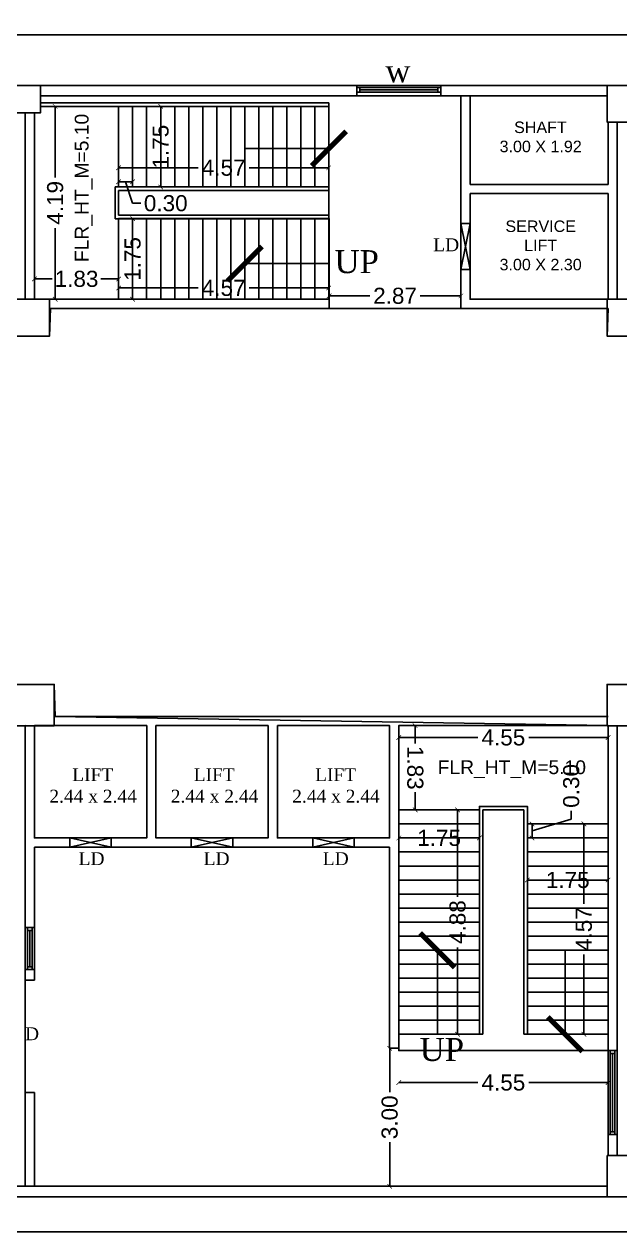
# Model space of a CAD drawing. Header units: metres. Extents: x 3229 to 14086, y -2906 to 1156.
# Drawn here: x 13756.66 to 13769.62, y -2750.87 to -2724.61 of the extents above; entities that cross this region are included whole.
import ezdxf

# ---------------------------------------------------------------- set-up
doc = ezdxf.new("R2010")
doc.units = ezdxf.units.M
doc.header["$MEASUREMENT"] = 0
for name, color, linetype in [('BLK_1_FLR_0_BLT_UP_AREA', 18, 'Continuous'), ('BLK_1_FLR_0_CARPET_AREA', 18, 'Continuous'), ('BLK_1_FLR_0_EXIT_WIDTH_STAIR', 1, 'Continuous'), ('BLK_1_FLR_0_FIRESTAIR_1', 1, 'Continuous'), ('BLK_1_FLR_0_FIRESTAIR_1_FLIGHT_1', 7, 'Continuous'), ('BLK_1_FLR_0_FIRESTAIR_1_LANDING_1', 7, 'Continuous'), ('BLK_1_FLR_0_LIFT_4', 30, 'Continuous'), ('BLK_1_FLR_0_LIFT_5', 30, 'Continuous'), ('BLK_1_FLR_0_LIFT_6', 30, 'Continuous'), ('BLK_1_FLR_0_LIFT_8', 30, 'Continuous'), ('BLK_1_FLR_0_STAIR_3', 1, 'Continuous'), ('BLK_1_FLR_0_STAIR_3_FLIGHT_1', 7, 'Continuous'), ('BLK_1_FLR_0_STAIR_3_LANDING_1', 7, 'Continuous')]:
    doc.layers.add(name, color=color, linetype=linetype)
doc.styles.add('arial', font='arial.ttf', dxfattribs={"height": 0.35})
doc.styles.get("Standard").update_dxf_attribs({"font": 'arial.ttf'})
doc.styles.add('TIMES NEW ROMAN', font='times.ttf')
doc.dimstyles.get("Standard").update_dxf_attribs({"dimtxt": 0.3, "dimasz": 0.2, "dimexe": 0.1, "dimexo": 0.3, "dimgap": 0.09, "dimtad": 1, "dimzin": 0, "dimdsep": 46, "dimtxsty": 'Standard', "dimblk": 'ARCHTICK', "dimcen": 0.09, "dimdle": 0.1, "dimadec": 0, "dimazin": 0, "dimtfac": 1, "dimtofl": 0, "dimtmove": 2, "dimatfit": 0, "dimldrblk": 'ARCHTICK', "dimfxl": 0, "dimtolj": 1, "dimtzin": 0, "dimarcsym": 0})
doc.dimstyles.new('Standard3', dxfattribs={"dimtxt": 0.35, "dimasz": 0.1, "dimexe": 0.18, "dimexo": 0.0625, "dimgap": 0.09, "dimtad": 0, "dimzin": 0, "dimdsep": 46, "dimtxsty": 'arial', "dimblk": 'ARCHTICK', "dimcen": 0.09, "dimse1": 1, "dimse2": 1, "dimadec": 0, "dimazin": 0, "dimtfac": 1, "dimtofl": 0, "dimtmove": 1, "dimatfit": 3, "dimfxl": 0, "dimtolj": 1, "dimtzin": 0, "dimarcsym": 0})

# ---------------------------------------------------------------- blocks, each defined once
blk = doc.blocks.new('_ArchTick')
at = {"color": 0, "linetype": 'ByBlock', "const_width": 0.15}
blk.add_lwpolyline([(-0.5, -0.5), (0.5, 0.5)], dxfattribs=at)
blk = doc.blocks.new('*D8')
at = {"color": 0, "lineweight": -2}
for p, q in [((13640.41147189782, -2724.838008083105), (13721.34187270504, -2724.838008083105)), ((13803.87208933764, -2724.838008083105), (13722.94168853042, -2724.838008083105))]:
    blk.add_line(p, q, dxfattribs=at)
at = {"layer": 'DefPoints', "color": 0}
for p in [(13803.87208933764, -2724.838008083105), (13640.41147189782, -2725.939227277347), (13803.87208933764, -2725.939227277347)]:
    blk.add_point(p, dxfattribs=at)
at = {"color": 0, "lineweight": -2, "xscale": 0.4, "yscale": 0.4, "zscale": 0.4, "rotation": 180}
blk.add_blockref('_ArchTick', (13640.41147189782, -2724.838008083105), dxfattribs=at)
at = {"color": 0, "lineweight": -2, "xscale": 0.4, "yscale": 0.4, "zscale": 0.4}
blk.add_blockref('_ArchTick', (13803.87208933764, -2724.838008083105), dxfattribs=at)
at = {"color": 0, "insert": (13722.14178061773, -2724.838008083105), "char_height": 0.35, "attachment_point": 5, "style": 'arial'}
blk.add_mtext('\\A1;163.46', dxfattribs=at)
blk = doc.blocks.new('*D21')
at = {"color": 0, "lineweight": -2}
for p, q in [((13768.56113181075, -2741.893979026814), (13768.56113181075, -2741.713979026815)), ((13767.70967205631, -2742.149416953144), (13768.56113181075, -2741.893979026814)), ((13767.70967205631, -2741.996980204416), (13767.70967205631, -2742.301853701873))]:
    blk.add_line(p, q, dxfattribs=at)
at = {"layer": 'DefPoints', "color": 0}
for p in [(13767.60820670808, -2741.996980204416), (13767.60820670808, -2742.301853701873), (13767.70967205631, -2742.301853701873)]:
    blk.add_point(p, dxfattribs=at)
at = {"color": 0, "lineweight": -2, "xscale": 0.1, "yscale": 0.1, "zscale": 0.1}
for p, rotation in [((13767.70967205631, -2741.996980204416), 90), ((13767.70967205631, -2742.301853701873), 270)]:
    blk.add_blockref('_ArchTick', p, dxfattribs=dict(at, rotation=rotation))
at = {"color": 0, "insert": (13768.56113181074, -2741.170005629819), "char_height": 0.35, "attachment_point": 5, "rotation": 90, "style": 'arial'}
blk.add_mtext('\\A1;0.30', dxfattribs=at)
blk = doc.blocks.new('*D22')
at = {"color": 0, "lineweight": -2}
for p, q in [((13758.71843285979, -2728.036052398675), (13759.02330627786, -2728.036071079828)), ((13758.87086956883, -2728.036061739251), (13759.01904580285, -2728.503159183123)), ((13759.01904580285, -2728.503159183123), (13759.19904580251, -2728.503170212645))]:
    blk.add_line(p, q, dxfattribs=at)
at = {"layer": 'DefPoints', "color": 0}
for p in [(13759.02330627786, -2728.036071079828), (13758.71838376367, -2728.837293176113), (13759.02325718174, -2728.837311857267)]:
    blk.add_point(p, dxfattribs=at)
at = {"color": 0, "lineweight": -2, "xscale": 0.1, "yscale": 0.1, "zscale": 0.1}
for p, rotation in [((13758.71843285979, -2728.036052398675), 179.996489194572), ((13759.02330627786, -2728.036071079828), 359.9964891945721)]:
    blk.add_blockref('_ArchTick', p, dxfattribs=dict(at, rotation=rotation))
at = {"color": 0, "insert": (13759.74301919849, -2728.503203544676), "char_height": 0.35, "attachment_point": 5, "rotation": 359.996489194572, "style": 'arial'}
blk.add_mtext('\\A1;0.30', dxfattribs=at)
blk = doc.blocks.new('*D87')
at = {"layer": 'BLK_1_FLR_0_STAIR_3_FLIGHT_1', "color": 0, "lineweight": -2}
for p, q in [((13764.81223337733, -2742.301853701873), (13765.15898441709, -2742.301853701873)), ((13766.56455537499, -2742.301853701873), (13766.21780433523, -2742.301853701873))]:
    blk.add_line(p, q, dxfattribs=at)
at = {"layer": 'DefPoints', "color": 0}
for p in [(13764.81223337733, -2742.301853701873), (13764.81223337733, -2742.301853701873), (13766.56455537499, -2742.301853701873)]:
    blk.add_point(p, dxfattribs=at)
at = {"layer": 'BLK_1_FLR_0_STAIR_3_FLIGHT_1', "color": 0, "lineweight": -2, "xscale": 0.1, "yscale": 0.1, "zscale": 0.1, "rotation": 180}
blk.add_blockref('_ArchTick', (13764.81223337733, -2742.301853701873), dxfattribs=at)
at = {"layer": 'BLK_1_FLR_0_STAIR_3_FLIGHT_1', "color": 0, "lineweight": -2, "xscale": 0.1, "yscale": 0.1, "zscale": 0.1}
blk.add_blockref('_ArchTick', (13766.56455537499, -2742.301853701873), dxfattribs=at)
at = {"layer": 'BLK_1_FLR_0_STAIR_3_FLIGHT_1', "color": 0, "insert": (13765.68839437616, -2742.301853701873), "char_height": 0.35, "attachment_point": 5, "style": 'arial'}
blk.add_mtext('\\A1;1.75', dxfattribs=at)
blk = doc.blocks.new('*D88')
at = {"layer": 'BLK_1_FLR_0_STAIR_3_FLIGHT_1', "color": 0, "lineweight": -2}
for p, q in [((13767.60820670807, -2743.21647419448), (13767.95565791614, -2743.216474194433)), ((13769.36192904235, -2743.216474194247), (13769.01447783428, -2743.216474194293))]:
    blk.add_line(p, q, dxfattribs=at)
at = {"layer": 'DefPoints', "color": 0}
for p in [(13767.60820670807, -2743.21647419448), (13767.60820670807, -2743.21647419448), (13769.36192904235, -2743.216474194247)]:
    blk.add_point(p, dxfattribs=at)
at = {"layer": 'BLK_1_FLR_0_STAIR_3_FLIGHT_1', "color": 0, "lineweight": -2, "xscale": 0.1, "yscale": 0.1, "zscale": 0.1}
for p, rotation in [((13767.60820670807, -2743.21647419448), 180.0000000076066), ((13769.36192904235, -2743.216474194247), 7.606795200000002e-09)]:
    blk.add_blockref('_ArchTick', p, dxfattribs=dict(at, rotation=rotation))
at = {"layer": 'BLK_1_FLR_0_STAIR_3_FLIGHT_1', "color": 0, "insert": (13768.48506787521, -2743.216474194364), "char_height": 0.35, "attachment_point": 5, "rotation": 7.6067653050733e-09, "style": 'arial'}
blk.add_mtext('\\A1;1.75', dxfattribs=at)
blk = doc.blocks.new('*D89')
at = {"layer": 'BLK_1_FLR_0_STAIR_3_FLIGHT_1', "color": 0, "lineweight": -2}
for p, q in [((13768.83608336285, -2741.996980204414), (13768.83608336285, -2743.731918202063)), ((13768.83608336285, -2746.570082666287), (13768.83608336285, -2744.835144668638))]:
    blk.add_line(p, q, dxfattribs=at)
at = {"layer": 'DefPoints', "color": 0}
for p in [(13769.36192904235, -2741.996980204414), (13768.83608336285, -2746.570082666287), (13769.36192904235, -2746.570082666287)]:
    blk.add_point(p, dxfattribs=at)
at = {"layer": 'BLK_1_FLR_0_STAIR_3_FLIGHT_1', "color": 0, "lineweight": -2, "xscale": 0.1, "yscale": 0.1, "zscale": 0.1}
for p, rotation in [((13768.83608336285, -2741.996980204414), 90), ((13768.83608336285, -2746.570082666287), 270)]:
    blk.add_blockref('_ArchTick', p, dxfattribs=dict(at, rotation=rotation))
at = {"layer": 'BLK_1_FLR_0_STAIR_3_FLIGHT_1', "color": 0, "insert": (13768.83608336285, -2744.283531435348), "char_height": 0.35, "attachment_point": 5, "rotation": 90, "style": 'arial'}
blk.add_mtext('\\A1;4.57', dxfattribs=at)
blk = doc.blocks.new('*D90')
at = {"layer": 'BLK_1_FLR_0_STAIR_3_FLIGHT_1', "color": 0, "lineweight": -2}
for p, q in [((13766.09027514896, -2741.692106706957), (13766.09027514896, -2743.579123336008)), ((13766.09027514896, -2746.570082666287), (13766.09027514896, -2744.683066037235))]:
    blk.add_line(p, q, dxfattribs=at)
at = {"layer": 'DefPoints', "color": 0}
for p in [(13766.56455537499, -2741.692106706957), (13766.09027514896, -2746.570082666287), (13766.56455537499, -2746.570082666287)]:
    blk.add_point(p, dxfattribs=at)
at = {"layer": 'BLK_1_FLR_0_STAIR_3_FLIGHT_1', "color": 0, "lineweight": -2, "xscale": 0.1, "yscale": 0.1, "zscale": 0.1}
for p, rotation in [((13766.09027514896, -2741.692106706957), 90), ((13766.09027514896, -2746.570082666287), 270)]:
    blk.add_blockref('_ArchTick', p, dxfattribs=dict(at, rotation=rotation))
at = {"layer": 'BLK_1_FLR_0_STAIR_3_FLIGHT_1', "color": 0, "insert": (13766.09027514896, -2744.131094686619), "char_height": 0.35, "attachment_point": 5, "rotation": 90, "style": 'arial'}
blk.add_mtext('\\A1;4.88', dxfattribs=at)
blk = doc.blocks.new('*D91')
at = {"layer": 'BLK_1_FLR_0_FIRESTAIR_1_FLIGHT_1', "color": 0, "lineweight": -2}
for p, q in [((13759.02325718857, -2728.837200121656), (13759.02323591606, -2729.184364068693)), ((13759.02314976424, -2730.590347931887), (13759.02317103675, -2730.24318398485))]:
    blk.add_line(p, q, dxfattribs=at)
at = {"layer": 'DefPoints', "color": 0}
for p in [(13759.02325718858, -2728.837200121656), (13759.02314976425, -2730.590347931887), (13759.02314976424, -2730.590347931887)]:
    blk.add_point(p, dxfattribs=at)
at = {"layer": 'BLK_1_FLR_0_FIRESTAIR_1_FLIGHT_1', "color": 0, "lineweight": -2, "xscale": 0.1, "yscale": 0.1, "zscale": 0.1}
for p, rotation in [((13759.02325718857, -2728.837200121656), 89.99648919452545), ((13759.02314976424, -2730.590347931887), 269.9964891945255)]:
    blk.add_blockref('_ArchTick', p, dxfattribs=dict(at, rotation=rotation))
at = {"layer": 'BLK_1_FLR_0_FIRESTAIR_1_FLIGHT_1', "color": 0, "insert": (13759.02320347641, -2729.713774026769), "char_height": 0.35, "attachment_point": 5, "rotation": 89.99648919452545, "style": 'arial'}
blk.add_mtext('\\A1;1.75', dxfattribs=at)
blk = doc.blocks.new('*D92')
at = {"layer": 'BLK_1_FLR_0_FIRESTAIR_1_FLIGHT_1', "color": 0, "lineweight": -2}
for p, q in [((13759.63300464311, -2726.39567392895), (13759.63300464311, -2726.742774960661)), ((13759.63300464311, -2728.148695910517), (13759.63300464311, -2727.801594878807))]:
    blk.add_line(p, q, dxfattribs=at)
at = {"layer": 'DefPoints', "color": 0}
for p in [(13759.63300464311, -2726.39567392895), (13759.63300413274, -2728.148695910517), (13759.63300464311, -2728.148695910517)]:
    blk.add_point(p, dxfattribs=at)
at = {"layer": 'BLK_1_FLR_0_FIRESTAIR_1_FLIGHT_1', "color": 0, "lineweight": -2, "xscale": 0.1, "yscale": 0.1, "zscale": 0.1}
for p, rotation in [((13759.63300464311, -2726.39567392895), 90), ((13759.63300464311, -2728.148695910517), 270)]:
    blk.add_blockref('_ArchTick', p, dxfattribs=dict(at, rotation=rotation))
at = {"layer": 'BLK_1_FLR_0_FIRESTAIR_1_FLIGHT_1', "color": 0, "insert": (13759.63300464311, -2727.272184919731), "char_height": 0.35, "attachment_point": 5, "rotation": 90, "style": 'arial'}
blk.add_mtext('\\A1;1.75', dxfattribs=at)
blk = doc.blocks.new('*D93')
at = {"layer": 'BLK_1_FLR_0_FIRESTAIR_1_FLIGHT_1', "color": 0, "lineweight": -2}
for p, q in [((13758.71838386738, -2727.731120032739), (13760.45102938249, -2727.731120032739)), ((13763.28690136419, -2727.731120032739), (13761.55425584907, -2727.731120032739))]:
    blk.add_line(p, q, dxfattribs=at)
at = {"layer": 'DefPoints', "color": 0}
for p in [(13763.28690136419, -2727.731120032739), (13758.71838386738, -2728.148695644391), (13763.28690136419, -2728.148695644391)]:
    blk.add_point(p, dxfattribs=at)
at = {"layer": 'BLK_1_FLR_0_FIRESTAIR_1_FLIGHT_1', "color": 0, "lineweight": -2, "xscale": 0.1, "yscale": 0.1, "zscale": 0.1, "rotation": 180}
blk.add_blockref('_ArchTick', (13758.71838386738, -2727.731120032739), dxfattribs=at)
at = {"layer": 'BLK_1_FLR_0_FIRESTAIR_1_FLIGHT_1', "color": 0, "lineweight": -2, "xscale": 0.1, "yscale": 0.1, "zscale": 0.1}
blk.add_blockref('_ArchTick', (13763.28690136419, -2727.731120032739), dxfattribs=at)
at = {"layer": 'BLK_1_FLR_0_FIRESTAIR_1_FLIGHT_1', "color": 0, "insert": (13761.00264261578, -2727.731120032739), "char_height": 0.35, "attachment_point": 5, "style": 'arial'}
blk.add_mtext('\\A1;4.57', dxfattribs=at)
blk = doc.blocks.new('*D124')
at = {"layer": 'BLK_1_FLR_0_STAIR_3_LANDING_1', "color": 0, "lineweight": -2}
for p, q in [((13765.16649869116, -2739.859683427509), (13765.1668411258, -2740.24764134928)), ((13765.16811581919, -2741.691792584039), (13765.16777338456, -2741.303834662267))]:
    blk.add_line(p, q, dxfattribs=at)
at = {"layer": 'DefPoints', "color": 0}
for p in [(13764.8106162493, -2739.859997550425), (13765.16649869116, -2739.859683427509), (13764.81223337733, -2741.692106706955)]:
    blk.add_point(p, dxfattribs=at)
at = {"layer": 'BLK_1_FLR_0_STAIR_3_LANDING_1', "color": 0, "lineweight": -2, "xscale": 0.1, "yscale": 0.1, "zscale": 0.1}
for p, rotation in [((13765.16649869116, -2739.859683427509), 90.05057263462086), ((13765.16811581919, -2741.691792584039), 270.0505726346209)]:
    blk.add_blockref('_ArchTick', p, dxfattribs=dict(at, rotation=rotation))
at = {"layer": 'BLK_1_FLR_0_STAIR_3_LANDING_1', "color": 0, "insert": (13765.16730725518, -2740.775738005776), "char_height": 0.35, "attachment_point": 5, "rotation": 270.0505726346209, "style": 'arial'}
blk.add_mtext('\\A1;1.83', dxfattribs=at)
blk = doc.blocks.new('*D125')
at = {"layer": 'BLK_1_FLR_0_STAIR_3_LANDING_1', "color": 0, "lineweight": -2}
for p, q in [((13764.8106162493, -2740.11792230235), (13766.5332379202, -2740.11792230235)), ((13769.3617122514, -2740.11792230235), (13767.6390905805, -2740.11792230235))]:
    blk.add_line(p, q, dxfattribs=at)
at = {"layer": 'DefPoints', "color": 0}
for p in [(13764.8106162493, -2739.859997550426), (13769.3617122514, -2739.859997550426), (13769.3617122514, -2740.11792230235)]:
    blk.add_point(p, dxfattribs=at)
at = {"layer": 'BLK_1_FLR_0_STAIR_3_LANDING_1', "color": 0, "lineweight": -2, "xscale": 0.1, "yscale": 0.1, "zscale": 0.1, "rotation": 180}
blk.add_blockref('_ArchTick', (13764.8106162493, -2740.11792230235), dxfattribs=at)
at = {"layer": 'BLK_1_FLR_0_STAIR_3_LANDING_1', "color": 0, "lineweight": -2, "xscale": 0.1, "yscale": 0.1, "zscale": 0.1}
blk.add_blockref('_ArchTick', (13769.3617122514, -2740.11792230235), dxfattribs=at)
at = {"layer": 'BLK_1_FLR_0_STAIR_3_LANDING_1', "color": 0, "insert": (13767.08616425035, -2740.11792230235), "char_height": 0.35, "attachment_point": 5, "style": 'arial'}
blk.add_mtext('\\A1;4.55', dxfattribs=at)
blk = doc.blocks.new('*D126')
at = {"layer": 'BLK_1_FLR_0_FIRESTAIR_1_FLIGHT_1', "color": 0, "lineweight": -2}
for p, q in [((13758.71837542802, -2730.344552610324), (13760.45102099189, -2730.344493776729)), ((13763.28689302169, -2730.344397482051), (13761.55424745783, -2730.344456315647))]:
    blk.add_line(p, q, dxfattribs=at)
at = {"layer": 'DefPoints', "color": 0}
for p in [(13763.28689302169, -2730.344397482051), (13758.71838377052, -2730.590238604163), (13763.28690136419, -2730.590083475892)]:
    blk.add_point(p, dxfattribs=at)
at = {"layer": 'BLK_1_FLR_0_FIRESTAIR_1_FLIGHT_1', "color": 0, "lineweight": -2, "xscale": 0.1, "yscale": 0.1, "zscale": 0.1}
for p, rotation in [((13758.71837542802, -2730.344552610324), 180.0019455315901), ((13763.28689302169, -2730.344397482051), 0.0019455315901552)]:
    blk.add_blockref('_ArchTick', p, dxfattribs=dict(at, rotation=rotation))
at = {"layer": 'BLK_1_FLR_0_FIRESTAIR_1_FLIGHT_1', "color": 0, "insert": (13761.00263422486, -2730.344475046188), "char_height": 0.35, "attachment_point": 5, "rotation": 0.0019455315901526844, "style": 'arial'}
blk.add_mtext('\\A1;4.57', dxfattribs=at)
blk = doc.blocks.new('*D127')
at = {"layer": 'BLK_1_FLR_0_FIRESTAIR_1_LANDING_1', "color": 0, "lineweight": -2}
for p, q in [((13756.88894984801, -2730.147881737063), (13757.27558228565, -2730.147903309158)), ((13758.71840844606, -2730.147983811413), (13758.33177600842, -2730.147962239318))]:
    blk.add_line(p, q, dxfattribs=at)
at = {"layer": 'DefPoints', "color": 0}
for p in [(13756.88894984801, -2730.147881737063), (13756.88892517247, -2730.590136529813), (13758.71838377052, -2730.590238604163)]:
    blk.add_point(p, dxfattribs=at)
at = {"layer": 'BLK_1_FLR_0_FIRESTAIR_1_LANDING_1', "color": 0, "lineweight": -2, "xscale": 0.1, "yscale": 0.1, "zscale": 0.1}
for p, rotation in [((13756.88894984801, -2730.147881737063), 179.996803191109), ((13758.71840844606, -2730.147983811413), 359.996803191109)]:
    blk.add_blockref('_ArchTick', p, dxfattribs=dict(at, rotation=rotation))
at = {"layer": 'BLK_1_FLR_0_FIRESTAIR_1_LANDING_1', "color": 0, "insert": (13757.80367914703, -2730.147932774237), "char_height": 0.35, "attachment_point": 5, "rotation": 359.996803191109, "style": 'arial'}
blk.add_mtext('\\A1;1.83', dxfattribs=at)
blk = doc.blocks.new('*D128')
at = {"layer": 'BLK_1_FLR_0_FIRESTAIR_1_LANDING_1', "color": 0, "lineweight": -2}
for p, q in [((13757.33944786457, -2726.395639457197), (13757.339408258, -2727.940891386458)), ((13757.3393403561, -2730.590086016583), (13757.33937996269, -2729.044834087324))]:
    blk.add_line(p, q, dxfattribs=at)
at = {"layer": 'DefPoints', "color": 0}
for p in [(13757.33944786457, -2726.395639457197), (13758.71838386739, -2726.395674800903), (13758.71827635893, -2730.59012136029)]:
    blk.add_point(p, dxfattribs=at)
at = {"layer": 'BLK_1_FLR_0_FIRESTAIR_1_LANDING_1', "color": 0, "lineweight": -2, "xscale": 0.1, "yscale": 0.1, "zscale": 0.1}
for p, rotation in [((13757.33944786457, -2726.395639457197), 89.99853144367462), ((13757.3393403561, -2730.590086016583), 269.9985314436747)]:
    blk.add_blockref('_ArchTick', p, dxfattribs=dict(at, rotation=rotation))
at = {"layer": 'BLK_1_FLR_0_FIRESTAIR_1_LANDING_1', "color": 0, "insert": (13757.33939411034, -2728.492862736893), "char_height": 0.35, "attachment_point": 5, "rotation": 89.99853144367464, "style": 'arial'}
blk.add_mtext('\\A1;4.19', dxfattribs=at)
blk = doc.blocks.new('*D143')
at = {"layer": 'BLK_1_FLR_0_EXIT_WIDTH_STAIR', "color": 0, "lineweight": -2}
for p, q in [((13764.8106162493, -2747.620023779993), (13766.5332379202, -2747.620023779993)), ((13769.3617122514, -2747.620023779993), (13767.6390905805, -2747.620023779993))]:
    blk.add_line(p, q, dxfattribs=at)
at = {"layer": 'DefPoints', "color": 0}
for p in [(13764.8106162493, -2746.922848263225), (13769.3617122514, -2746.922848263225), (13769.3617122514, -2747.620023779993)]:
    blk.add_point(p, dxfattribs=at)
at = {"layer": 'BLK_1_FLR_0_EXIT_WIDTH_STAIR', "color": 0, "lineweight": -2, "xscale": 0.1, "yscale": 0.1, "zscale": 0.1, "rotation": 180}
blk.add_blockref('_ArchTick', (13764.8106162493, -2747.620023779993), dxfattribs=at)
at = {"layer": 'BLK_1_FLR_0_EXIT_WIDTH_STAIR', "color": 0, "lineweight": -2, "xscale": 0.1, "yscale": 0.1, "zscale": 0.1}
blk.add_blockref('_ArchTick', (13769.3617122514, -2747.620023779993), dxfattribs=at)
at = {"layer": 'BLK_1_FLR_0_EXIT_WIDTH_STAIR', "color": 0, "insert": (13767.08616425035, -2747.620023779993), "char_height": 0.35, "attachment_point": 5, "style": 'arial'}
blk.add_mtext('\\A1;4.55', dxfattribs=at)
blk = doc.blocks.new('*D147')
at = {"layer": 'BLK_1_FLR_0_EXIT_WIDTH_STAIR', "color": 0, "lineweight": -2}
for p, q in [((13764.61363542608, -2746.874879261413), (13764.61363542608, -2747.831012263882)), ((13764.61363542608, -2749.874853315465), (13764.61363542608, -2748.918720312996))]:
    blk.add_line(p, q, dxfattribs=at)
at = {"layer": 'DefPoints', "color": 0}
for p in [(13764.61056807273, -2746.874879261413), (13764.61056807273, -2749.874853315465), (13764.61363542608, -2749.874853315465)]:
    blk.add_point(p, dxfattribs=at)
at = {"layer": 'BLK_1_FLR_0_EXIT_WIDTH_STAIR', "color": 0, "lineweight": -2, "xscale": 0.1, "yscale": 0.1, "zscale": 0.1}
for p, rotation in [((13764.61363542608, -2746.874879261413), 90), ((13764.61363542608, -2749.874853315465), 270)]:
    blk.add_blockref('_ArchTick', p, dxfattribs=dict(at, rotation=rotation))
at = {"layer": 'BLK_1_FLR_0_EXIT_WIDTH_STAIR', "color": 0, "insert": (13764.61363542608, -2748.374866288437), "char_height": 0.35, "attachment_point": 5, "rotation": 90, "style": 'arial'}
blk.add_mtext('\\A1;3.00', dxfattribs=at)
blk = doc.blocks.new('*D148')
at = {"layer": 'BLK_1_FLR_0_EXIT_WIDTH_STAIR', "color": 0, "lineweight": -2}
for p, q in [((13763.29608630186, -2730.516037430708), (13764.18187648709, -2730.516093596051)), ((13766.16277581064, -2730.51621919903), (13765.2769856254, -2730.516163033688))]:
    blk.add_line(p, q, dxfattribs=at)
at = {"layer": 'DefPoints', "color": 0}
for p in [(13766.16277581064, -2730.51621919903), (13763.29606891246, -2730.790287707402), (13766.16275842124, -2730.790469475724)]:
    blk.add_point(p, dxfattribs=at)
at = {"layer": 'BLK_1_FLR_0_EXIT_WIDTH_STAIR', "color": 0, "lineweight": -2, "xscale": 0.1, "yscale": 0.1, "zscale": 0.1}
for p, rotation in [((13763.29608630186, -2730.516037430708), 179.9963670437015), ((13766.16277581064, -2730.51621919903), 359.9963670437015)]:
    blk.add_blockref('_ArchTick', p, dxfattribs=dict(at, rotation=rotation))
at = {"layer": 'BLK_1_FLR_0_EXIT_WIDTH_STAIR', "color": 0, "insert": (13764.72943105625, -2730.51612831487), "char_height": 0.35, "attachment_point": 5, "rotation": 359.9963670437015, "style": 'arial'}
blk.add_mtext('\\A1;2.87', dxfattribs=at)

msp = doc.modelspace()

# ---------------------------------------------------------------- linework, layer by layer
at = {"color": 0, "ltscale": 0.2}
for p, q in [((13763.89698343546, -2725.939251316181), (13763.89698343546, -2726.169227277562)), ((13765.72578363315, -2725.939251316181), (13765.72578363315, -2726.169227277562)), ((13766.16275842124, -2725.938237354561), (13766.16275842124, -2725.939227277581)), ((13766.36280659595, -2725.939227277581), (13766.36280659595, -2725.938237354561)), ((13765.72578363315, -2725.988424798874), (13763.89698343732, -2725.988424798874)), ((13763.89698343732, -2726.090024809753), (13765.72578363129, -2726.090024809753)), ((13763.96048344494, -2725.988424798874), (13763.96048344494, -2726.090024809521)), ((13765.66228362554, -2726.039224804314), (13763.96048344494, -2726.039224804314)), ((13765.66228362554, -2726.090024809753), (13765.66228362554, -2725.988424798874)), ((13766.16275842124, -2726.169227277562), (13766.16275842124, -2728.940825017337)), ((13766.36280659595, -2728.09142145345), (13766.36280659595, -2726.169227277562)), ((13763.28690136419, -2726.395674800901), (13757.01897113083, -2726.395674800901)), ((13763.29148572692, -2726.319456443824), (13757.03896130257, -2726.319456443824)), ((13758.71838386738, -2728.148695644391), (13758.71838437774, -2726.395673662825)), ((13759.02325728917, -2728.1486957331), (13759.02325779953, -2726.395673751533)), ((13759.32813071095, -2728.148695821809), (13759.32813122132, -2726.395673840241)), ((13759.63300413274, -2728.148695910517), (13759.63300464311, -2726.39567392895)), ((13759.93787755453, -2728.148695999225), (13759.9378780649, -2726.395674017658)), ((13760.24275097632, -2728.148696087934), (13760.24275148668, -2726.395674106367)), ((13760.54762439811, -2728.148696176643), (13760.54762490847, -2726.395674195075)), ((13760.8524978199, -2728.148696265351), (13760.85249833026, -2726.395674283784)), ((13761.15737124169, -2728.14869635406), (13761.15737175205, -2726.395674372492)), ((13761.46224466347, -2728.148696442768), (13761.46224517384, -2726.395674461201)), ((13761.76711808526, -2728.148696531476), (13761.76711859563, -2726.395674549909)), ((13762.07199150705, -2728.148696620185), (13762.07199201741, -2726.395674638617)), ((13762.37686492884, -2728.148696708893), (13762.3768654392, -2726.395674727326)), ((13762.68173835063, -2728.148696797602), (13762.68173886099, -2726.395674816035)), ((13762.98661177241, -2728.14869688631), (13762.98661228278, -2726.395674904743)), ((13763.29148516999, -2728.224915323481), (13763.29148572692, -2726.319456443824)), ((13756.68887817682, -2726.538407131498), (13756.68887817682, -2730.590136529813)), ((13756.88892517247, -2726.53830505738), (13756.88892517247, -2730.590136529813)), ((13769.36192926773, -2726.738455277802), (13769.36192926773, -2728.091422406193)), ((13769.5619769656, -2730.590321761724), (13769.56197769762, -2726.738353203684)), ((13758.64216540203, -2728.837293161479), (13758.6421655883, -2728.148695611329)), ((13758.6421655883, -2728.148695611329), (13763.28690085196, -2728.148696864657)), ((13758.71838377797, -2728.761074936418), (13758.71838386738, -2728.224914091808)), ((13758.71838386738, -2728.224914091808), (13763.29148516999, -2728.224915323481)), ((13769.36192926773, -2728.091422406193), (13766.36280659595, -2728.09142145345)), ((13766.36280659595, -2728.940825017337), (13766.36280678594, -2728.291469634911)), ((13766.36280678594, -2728.291469634911), (13769.36192984701, -2728.291470509656)), ((13769.36192984701, -2728.291470509656), (13769.36192984701, -2730.590321761724)), ((13763.29148506382, -2728.837294054152), (13758.64216540203, -2728.837293161479)), ((13758.71838377052, -2728.837181440489), (13758.71827634619, -2730.590329250721)), ((13763.29148508617, -2728.761075699171), (13758.71838377797, -2728.761074936418)), ((13759.02325718858, -2728.837200121656), (13759.02314976425, -2730.590347931888)), ((13759.32813060665, -2728.837218802823), (13759.32802318231, -2730.590366613054)), ((13763.29148454973, -2730.590609755767), (13763.29148508617, -2728.761075699171)), ((13766.16275842124, -2728.940825017337), (13766.36280659595, -2728.940825017337)), ((13766.16275842124, -2729.941065897401), (13766.16275842124, -2730.790469475724)), ((13766.36280659595, -2729.941065897401), (13766.16275842124, -2729.941065897401)), ((13766.36280659595, -2730.590421279361), (13766.36280659595, -2729.941065897401)), ((13757.23900948101, -2730.590238604163), (13763.29606891246, -2730.590238604163)), ((13763.29606891246, -2730.590238604163), (13763.29606891246, -2730.790287707402)), ((13769.36192984701, -2730.590321761724), (13766.36280659595, -2730.590421279361)), ((13763.29606891246, -2730.790287707402), (13757.23900947915, -2730.790287707402)), ((13766.16275842124, -2730.790469475724), (13769.36192894363, -2730.790469475724)), ((13756.68866030322, -2739.859895475377), (13756.68866030322, -2745.393805169202)), ((13756.88870847979, -2742.300585297337), (13756.88870847979, -2739.859997550426)), ((13757.33881687381, -2739.659949373621), (13769.36171225094, -2739.659949373621)), ((13757.33881687381, -2739.859895475377), (13759.32929622763, -2739.859895475609)), ((13759.32929622763, -2739.859895475609), (13759.32929622763, -2742.300585296871)), ((13759.52934440234, -2742.300585297337), (13759.5293444042, -2739.85999754996)), ((13759.5293444042, -2739.85999754996), (13761.96993215018, -2739.85999754996)), ((13761.96993215018, -2739.85999754996), (13761.96993215018, -2742.300585296871)), ((13762.16998032489, -2742.300585296871), (13762.16998032489, -2739.859997550426)), ((13762.16998032489, -2739.859997550426), (13764.61056807087, -2739.85999755229)), ((13764.61056807087, -2739.85999755229), (13764.61056807087, -2742.300585296871)), ((13769.36171225094, -2739.859997550426), (13764.8106162493, -2739.859997550426)), ((13764.8106162493, -2739.859997550426), (13764.8106162493, -2746.874879261413)), ((13769.36171225281, -2739.859895475377), (13769.36171225094, -2749.204853220079)), ((13769.56176042938, -2749.20495529443), (13769.56176042752, -2739.859997550659)), ((13764.81223337733, -2741.692106706957), (13766.56455537499, -2741.692106706957)), ((13767.60820670807, -2741.615889587607), (13766.56455537499, -2741.615889587607)), ((13766.56455537499, -2741.615889587607), (13766.56455537499, -2746.570082666287)), ((13766.64077373044, -2746.570082666054), (13766.6407737323, -2741.692107942589)), ((13766.6407737323, -2741.692107942589), (13767.53198835449, -2741.692107942589)), ((13767.53198835449, -2741.692107942589), (13767.53198835449, -2746.570082666287)), ((13767.60820670807, -2746.570082666287), (13767.60820670807, -2741.615889587607)), ((13764.81223337733, -2741.996980204414), (13766.56455537499, -2741.996980204414)), ((13767.60820670807, -2741.996980204414), (13769.36192904235, -2741.996980204414)), ((13756.88848717519, -2745.393805169202), (13756.88848717519, -2742.500633472744)), ((13756.88848717519, -2742.500633472744), (13757.65889395782, -2742.500633472744)), ((13757.65889395782, -2742.300585297337), (13756.88870847979, -2742.300585297337)), ((13757.65889395782, -2742.500633472744), (13757.65889395782, -2742.300585297337)), ((13759.32929622763, -2742.300585296871), (13758.5591107496, -2742.300585296871)), ((13758.5591107496, -2742.300585296871), (13758.5591107496, -2742.500633472744)), ((13758.5591107496, -2742.500633472744), (13760.29952988037, -2742.500633472511)), ((13760.29952988037, -2742.300585296871), (13759.52934440234, -2742.300585297337)), ((13760.29952988037, -2742.500633472511), (13760.29952988037, -2742.300585296871)), ((13761.96993215018, -2742.300585296871), (13761.19974667215, -2742.300585296871)), ((13761.19974667215, -2742.300585296871), (13761.19974667215, -2742.500633472744)), ((13761.19974667215, -2742.500633472744), (13762.94016580292, -2742.500633472744)), ((13762.94016580292, -2742.300585296871), (13762.16998032489, -2742.300585296871)), ((13762.94016580292, -2742.500633472744), (13762.94016580292, -2742.300585296871)), ((13764.61056807087, -2742.300585296871), (13763.8403825947, -2742.300585296871)), ((13763.8403825947, -2742.300585296871), (13763.8403825947, -2742.500633472744)), ((13764.61056807273, -2742.500633472744), (13763.8403825947, -2742.500633472744)), ((13764.61056807273, -2746.874879261413), (13764.61056807273, -2742.500633472744)), ((13764.81223337733, -2742.301853701873), (13766.56455537499, -2742.301853701873)), ((13767.60820670807, -2742.301853701873), (13769.36192904235, -2742.301853701873)), ((13764.81223337733, -2742.606727199331), (13766.56455537499, -2742.606727199331)), ((13767.60820670807, -2742.606727199331), (13769.36192904235, -2742.606727199331)), ((13767.60820670807, -2742.911600697022), (13769.36192904235, -2742.911600696789)), ((13767.60820670807, -2743.21647419448), (13769.36192904235, -2743.216474194247)), ((13767.60820670807, -2743.521347691705), (13769.36192904235, -2743.521347691705)), ((13767.60820670807, -2743.826221189163), (13769.36192904235, -2743.826221189163)), ((13756.88848717519, -2744.248529295604), (13756.68866030322, -2744.248529295604)), ((13756.73784562581, -2744.248529295604), (13756.73784562581, -2745.163749701045)), ((13756.83947009974, -2744.31204459181), (13756.73784562581, -2744.31204459181)), ((13756.78865786278, -2744.31204459181), (13756.78865786278, -2745.100234405305)), ((13756.83947009974, -2745.163749700813), (13756.83947009974, -2744.248529295604)), ((13767.60820670807, -2744.131094686622), (13769.36192904235, -2744.131094686622)), ((13767.60820670807, -2744.435968184312), (13769.36192904235, -2744.43596818408)), ((13767.60820670807, -2744.740841681538), (13769.36192904235, -2744.740841681538)), ((13756.83947009974, -2745.100234405305), (13756.73784562581, -2745.100234405305)), ((13767.60820670807, -2745.045715178996), (13769.36192904235, -2745.045715178996)), ((13756.88848717519, -2745.163749700813), (13756.68866030322, -2745.163749700813)), ((13756.68866030322, -2745.393805169202), (13756.88848717519, -2745.393805169202)), ((13767.60820670807, -2745.350588676454), (13769.36192904235, -2745.350588676454)), ((13767.60820670807, -2745.655462174145), (13769.36192904235, -2745.655462173913)), ((13767.60820670807, -2745.960335671604), (13769.36192904235, -2745.960335671371)), ((13767.60820670807, -2746.265209168829), (13769.36192904235, -2746.265209168829)), ((13764.81223337733, -2746.570082666287), (13766.56455537499, -2746.570082666287)), ((13766.56455537499, -2746.570082666287), (13766.64077373044, -2746.570082666054)), ((13767.53198835449, -2746.570082666287), (13769.36192904235, -2746.570082666287)), ((13764.8106162493, -2746.874879261413), (13764.61056807273, -2746.874879261413)), ((13769.56176042938, -2746.922848263225), (13769.36171225281, -2746.922848263225)), ((13769.4108975754, -2746.922848263225), (13769.4108975754, -2748.752088784176)), ((13769.51252204933, -2748.752088784408), (13769.51252204933, -2746.922848263225)), ((13769.51252204933, -2746.986363558965), (13769.4108975754, -2746.986363559198)), ((13769.46170981237, -2748.688573488668), (13769.46170981237, -2746.986363558965)), ((13756.68865987295, -2747.834392916346), (13756.68865987295, -2749.874853315465)), ((13756.68865987295, -2747.834392916346), (13756.88870804952, -2747.834392880257)), ((13756.88870841646, -2749.874853315465), (13756.88870804952, -2747.834392916346)), ((13769.36171225281, -2748.752088784408), (13769.56176042938, -2748.752088784408)), ((13769.4108975754, -2748.6885734889), (13769.51252204933, -2748.688573488668)), ((13727.94578123846, -2750.865068665873), (13781.15148691655, -2750.865068665873))]:
    msp.add_line(p, q, dxfattribs=at)
at = {"color": 0}
for p, q in [((13766.36280659595, -2728.940825017337), (13766.16275842124, -2729.941065897401)), ((13766.16275842124, -2728.940825017337), (13766.36280659595, -2729.941065897401)), ((13766.16275842124, -2728.940825017337), (13766.16275842124, -2729.941065897401)), ((13766.36280659595, -2729.941065897401), (13766.36280659595, -2728.940825017337)), ((13758.5591107496, -2742.300585296871), (13757.65889395596, -2742.500633472744)), ((13757.65889395782, -2742.30058529757), (13758.5591107496, -2742.500633472744)), ((13757.65889395782, -2742.30058529757), (13758.62157389596, -2742.30058529757)), ((13758.5591107496, -2742.500633472744), (13757.65889395595, -2742.500633464363)), ((13760.29952988037, -2742.300585296871), (13761.19974667215, -2742.500633472744)), ((13761.19974667215, -2742.300585296871), (13760.29952988037, -2742.500633472744)), ((13761.19974667215, -2742.300585296871), (13760.29952988037, -2742.300585296871)), ((13760.29952988037, -2742.500633472744), (13761.19974667215, -2742.500633472744)), ((13762.94016580292, -2742.300585296871), (13763.8403825947, -2742.500633472744)), ((13763.8403825947, -2742.300585296871), (13762.94016580292, -2742.500633472744)), ((13763.8403825947, -2742.300585296871), (13762.94016580292, -2742.300585296871)), ((13762.94016580292, -2742.500633472744), (13763.8403825947, -2742.500633472744)), ((13769.56176042938, -2749.20495529443), (13769.36171225094, -2749.20495529443))]:
    msp.add_line(p, q, dxfattribs=at)
at = {"color": 0, "ltscale": 0.2}
for points in [[(13756.41898427726, -2725.939227277347), (13757.01892912955, -2725.939227277581), (13757.01898434022, -2726.539227341702), (13756.41898427726, -2726.539227341702), (13756.41898427726, -2725.939227277581)], [(13757.01892912955, -2725.939227277581), (13769.33898597778, -2725.939227277581)], [(13769.3384659999, -2725.939227248245), (13770.13898606234, -2725.939227247546), (13770.13898606234, -2726.739227333041), (13769.33898597964, -2726.739227333041), (13769.33898597778, -2725.939280295912)], [(13757.01895029293, -2726.169227277562), (13769.33898597778, -2726.169227277562)], [(13756.41846429751, -2730.590083476557), (13757.21898435996, -2730.590083475858), (13757.21898435996, -2731.390083561353), (13756.41898427726, -2731.390083561353), (13756.4189842754, -2730.590136524225)], [(13769.33846567393, -2730.590316131646), (13770.13898573638, -2730.590316130947), (13770.13898573638, -2731.390316216443), (13769.33898565368, -2731.390316216443), (13769.33898565182, -2730.590369179314)], [(13769.3389856574, -2749.874853315465), (13756.39398427502, -2749.874853315465)], [(13769.3389856574, -2750.104853315447), (13756.39398427502, -2750.104853315447)]]:
    msp.add_lwpolyline(points, dxfattribs=at)
for points in [[(13756.41898427912, -2738.962144853716), (13757.31898437449, -2738.962144853716), (13757.31898437449, -2739.862144949315), (13756.41898427912, -2739.862144949315)], [(13769.3389856574, -2738.962144853948), (13770.23898575277, -2738.962144853948), (13770.23898575277, -2739.862144949548), (13769.3389856574, -2739.862144949548)], [(13769.3389856574, -2749.204853220079), (13770.23898575277, -2749.204853220079), (13770.23898575277, -2750.104853315679), (13769.3389856574, -2750.104853315679)]]:
    msp.add_lwpolyline(points, close=True, dxfattribs=at)
at = {"layer": 'BLK_1_FLR_0_BLT_UP_AREA', "color": 18}
msp.add_lwpolyline([(13640.41147189782, -2725.939227277347), (13803.87208933764, -2725.939227277581), (13803.87208933764, -2736.949952581366), (13804.48208940038, -2736.949952581366), (13804.48208940038, -2750.865068665873), (13791.56398770967, -2750.865068665873), (13791.56398770967, -2747.824406539957), (13781.3514869363, -2747.75202960398), (13781.3514869363, -2750.865068665873), (13727.94578123846, -2750.865068665873), (13727.94578123846, -2747.824406539723), (13716.36718000294, -2747.824406539723), (13716.36718000294, -2750.865068665873), (13662.93647398622, -2750.865068665873), (13662.93647398622, -2747.824406539723), (13652.72397321285, -2747.824406539723), (13652.72397321285, -2750.865068665873), (13639.80168097661, -2750.865068665873), (13639.80147183323, -2736.946952580875), (13640.41147189782, -2736.946952580875)], close=True, dxfattribs=at)
at = {"layer": 'BLK_1_FLR_0_CARPET_AREA', "color": 18}
for points in [[(13791.56398802632, -2726.169227277562), (13781.3514869363, -2726.169227277562), (13781.3514869363, -2726.839227373647), (13780.45148684093, -2726.839227373647), (13780.45148684093, -2726.169227277562), (13776.75125009389, -2726.169227277562), (13776.75125013114, -2731.39020083908), (13769.33898565368, -2731.390316216443), (13769.36192894363, -2730.790469475724), (13766.16275842124, -2730.790469475724), (13757.23900947915, -2730.790287707402), (13757.21898435996, -2731.390083561353), (13749.73898485684, -2731.390031628711)], [(13756.41898427912, -2738.962144853716), (13757.31898437449, -2738.962144853716), (13757.33881687381, -2739.659949373621), (13769.3389856574, -2739.859997550426), (13769.3389856574, -2738.962144853948), (13770.23898575277, -2738.962144853948), (13770.23898575277, -2739.862144949548), (13769.56176042752, -2739.862144949548), (13769.56176042938, -2749.20495529443), (13770.23898575277, -2749.204853220079), (13770.23898575277, -2749.874853315465), (13780.45148684279, -2749.874853315465), (13780.45148684279, -2749.204853219846), (13781.15148691655, -2749.204853219846), (13781.15148691655, -2747.75202960398), (13791.76398804792, -2747.75202960398)], [(13756.39398427502, -2749.874853315465), (13756.68865987295, -2749.874853315465), (13756.68866030322, -2739.859895475377), (13756.41898427912, -2739.862144949315)]]:
    msp.add_lwpolyline(points, dxfattribs=at)
at = {"layer": 'BLK_1_FLR_0_FIRESTAIR_1'}
msp.add_lwpolyline([(13763.28690136419, -2726.395674800901), (13757.01897113083, -2726.395674800901), (13757.01898434022, -2726.539227341702), (13756.88892517247, -2726.53830505738), (13756.88892517247, -2730.590136529813), (13763.28690136419, -2730.590083475892)], close=True, dxfattribs=at)
at = {"layer": 'BLK_1_FLR_0_FIRESTAIR_1_FLIGHT_1', "color": 0, "ltscale": 0.2}
for p, q in [((13759.63300402471, -2728.837237483989), (13759.63289660038, -2730.590385294221)), ((13759.93787744277, -2728.837256165156), (13759.93777001844, -2730.590403975388)), ((13760.24275086084, -2728.837274846322), (13760.2426434365, -2730.590422656554)), ((13760.5476242789, -2728.837293527489), (13760.54751685457, -2730.590441337721)), ((13760.85249769883, -2728.837293586163), (13760.85249718846, -2730.590315508591)), ((13761.15737060839, -2730.590315597532), (13761.15737094552, -2728.837293644603)), ((13761.46224453868, -2728.837293703277), (13761.46213711062, -2730.590497381687)), ((13761.76711744824, -2730.590516069606), (13761.76711778537, -2728.83729376195)), ((13762.07199138039, -2728.837293820391), (13762.07199087002, -2730.590315864356)), ((13762.37686428995, -2730.590315953298), (13762.37686462709, -2728.837293878831)), ((13762.68173822024, -2728.837293937271), (13762.68173770615, -2730.590316042472)), ((13762.98661112794, -2730.590590794738), (13762.98661146508, -2728.837293995712))]:
    msp.add_line(p, q, dxfattribs=at)
at = {"layer": 'BLK_1_FLR_0_FIRESTAIR_1_FLIGHT_1'}
for points in [[(13763.28690136419, -2726.395674800901), (13758.71838386738, -2726.395674800901), (13758.71838386738, -2728.148695644391), (13763.28690136419, -2728.148695644391)], [(13758.71838377052, -2728.837181440489), (13763.29606891246, -2728.837181440489), (13763.29606891246, -2730.590238604163), (13758.71838377052, -2730.590238604163)]]:
    msp.add_lwpolyline(points, close=True, dxfattribs=at)
at = {"layer": 'BLK_1_FLR_0_LIFT_4'}
msp.add_lwpolyline([(13756.88870847979, -2739.859997550426), (13759.32929622763, -2739.859997550426), (13759.32929622763, -2742.300585296871), (13756.88870847979, -2742.300585296871)], close=True, dxfattribs=at)
at = {"layer": 'BLK_1_FLR_0_LIFT_5'}
msp.add_lwpolyline([(13759.5293444042, -2739.85999754996), (13761.96993215018, -2739.85999754996), (13761.96993215018, -2742.300585296871), (13759.5293444042, -2742.300585296871)], close=True, dxfattribs=at)
at = {"layer": 'BLK_1_FLR_0_LIFT_6'}
msp.add_lwpolyline([(13762.16998032489, -2739.859997550426), (13764.61056807087, -2739.859997550426), (13764.61056807087, -2742.300585296871), (13762.16998032489, -2742.300585296871)], close=True, dxfattribs=at)
at = {"layer": 'BLK_1_FLR_0_LIFT_8'}
msp.add_lwpolyline([(13766.36280678594, -2728.291469634911), (13769.36192984701, -2728.291469634911), (13769.36192984701, -2730.590321761724), (13766.36280678594, -2730.590321761724)], close=True, dxfattribs=at)
at = {"layer": 'BLK_1_FLR_0_STAIR_3'}
msp.add_lwpolyline([(13769.3617122514, -2746.922848263225), (13764.8106162493, -2746.922848263225), (13764.8106162493, -2739.859997550426), (13769.3617122514, -2739.859997550426)], close=True, dxfattribs=at)
at = {"layer": 'BLK_1_FLR_0_STAIR_3_FLIGHT_1', "color": 0, "ltscale": 0.2}
for p, q in [((13764.81223337733, -2742.911600696789), (13766.56455537499, -2742.911600696789)), ((13764.81223337733, -2743.216474194247), (13766.56455537499, -2743.216474194247)), ((13764.81223337733, -2743.521347691705), (13766.56455537499, -2743.521347691705)), ((13764.81223337733, -2743.826221189163), (13766.56455537499, -2743.826221189163)), ((13764.81223337733, -2744.131094686622), (13766.56455537499, -2744.131094686622)), ((13764.81223337733, -2744.43596818408), (13766.56455537499, -2744.43596818408)), ((13764.81223337733, -2744.740841681538), (13766.56455537499, -2744.740841681538)), ((13764.81223337733, -2745.045715178996), (13766.56455537499, -2745.045715178996)), ((13764.81223337733, -2745.350588676454), (13766.56455537499, -2745.350588676454)), ((13764.81223337733, -2745.655462173913), (13766.56455537499, -2745.655462173913)), ((13764.81223337733, -2745.960335671371), (13766.56455537499, -2745.960335671371)), ((13764.81223337733, -2746.265209168829), (13766.56455537499, -2746.265209168829))]:
    msp.add_line(p, q, dxfattribs=at)
at = {"layer": 'BLK_1_FLR_0_STAIR_3_FLIGHT_1'}
for points in [[(13766.56455537499, -2746.570082666287), (13764.81223337733, -2746.570082666287), (13764.81223337733, -2741.692106706957), (13766.56455537499, -2741.692106706957)], [(13769.36192904235, -2741.996980204414), (13767.60820670807, -2741.996980204414), (13767.60820670807, -2746.570082666287), (13769.36192904235, -2746.570082666287)]]:
    msp.add_lwpolyline(points, close=True, dxfattribs=at)
at = {"layer": 'BLK_1_FLR_0_STAIR_3_LANDING_1'}
msp.add_lwpolyline([(13764.81223337733, -2741.692106706957), (13764.8106162493, -2739.859997550426), (13769.3617122514, -2739.859997550426), (13769.3617122514, -2741.996980204414), (13767.60820670807, -2741.996980204414), (13767.60820670807, -2741.615889587607), (13766.56455537499, -2741.615889587607), (13766.56455537499, -2741.692106706957)], close=True, dxfattribs=at)

# ---------------------------------------------------------------- texts
at = {"color": 0, "attachment_point": 1, "style": 'TIMES NEW ROMAN'}
for s, insert, char_height in [('{\\W3.695938; }w', (13763.82218672172, -2725.374085989883), 0.5), ('{\\W6.573453; }LD', (13764.86494279389, -2729.265163100575), 0.28), ('{\\W4.991422; }LIFT\\P{\\W0.235563; }2.44 x 2.44', (13757.18165755839, -2740.786476158938), 0.28), ('{\\W4.991422; }LIFT\\P{\\W0.235563; }2.44 x 2.44', (13759.82229348094, -2740.786476158938), 0.28), ('{\\W4.991422; }LIFT\\P{\\W0.235563; }2.44 x 2.44', (13762.46292940536, -2740.786476158938), 0.28), ('{\\W6.573453; }LD', (13757.15327072084, -2742.611507668991), 0.28), ('{\\W6.573453; }LD', (13759.8720786047, -2742.611507668991), 0.28), ('{\\W6.573453; }LD', (13762.4629294035, -2742.611507668991), 0.28), ('{\\W7.789274; }D', (13755.85906883885, -2746.418015434691), 0.28), ('{\\W2.633438; }UP', (13764.76729667853, -2746.649707686624), 0.5)]:
    msp.add_mtext_dynamic_manual_height_columns(s, width=1.8859557621181, gutter_width=15, heights=[0], dxfattribs=dict(at, insert=insert, char_height=char_height))
at = {"color": 0, "ltscale": 0.2, "char_height": 0.25, "attachment_point": 1}
for s, insert in [('{\\W3.936067; }SHAFT\\P{\\W0.682991; }3.00 X 1.92', (13766.93701902413, -2726.725616814139)), ('{\\W1.994942; }SERVICE\\P{\\W6.186506; }LIFT\\P{\\W0.674204; }3.00 X 2.30', (13766.93701902413, -2728.876790563046))]:
    msp.add_mtext_dynamic_manual_height_columns(s, width=1.8859557621181, gutter_width=15, heights=[0], dxfattribs=dict(at, insert=insert))
at = {"color": 0, "insert": (13762.71619133511, -2729.5219968147), "char_height": 0.5, "attachment_point": 1}
msp.add_mtext_dynamic_manual_height_columns('{\\fTimes New Roman|b0|i0|c0|p18;\\W3.69125; \\W1;UP}', width=2.276439570356159, gutter_width=35.3996196306889, heights=[0], dxfattribs=at)
at = {"layer": 'BLK_1_FLR_0_FIRESTAIR_1', "insert": (13757.76422538278, -2729.783014212111), "char_height": 0.3, "width": 5.309340040927691, "attachment_point": 1, "rotation": 90}
msp.add_mtext('FLR_HT_M=5.10', dxfattribs=at)
at = {"layer": 'BLK_1_FLR_0_STAIR_3', "insert": (13765.65609076965, -2740.613753423163), "char_height": 0.3, "width": 5.309340040927691, "attachment_point": 1}
msp.add_mtext('FLR_HT_M=5.10', dxfattribs=at)

# ---------------------------------------------------------------- dimensions: what is measured, and where the dimension line sits
at = {"color": 0}
dim = msp.add_linear_dim(base=(13803.87208933764, -2724.838008083105), p1=(13640.41147189782, -2725.939227277347), p2=(13803.87208933764, -2725.939227277347), dimstyle='Standard3', override={"dimasz": 0.4}, dxfattribs=at)
dim.commit()
dim.dimension.update_dxf_attribs({"geometry": '*D8', "text_midpoint": (13722.14178061773, -2724.838008083105)})
dim = msp.add_linear_dim(base=(13759.02330627786, -2728.036071079828), p1=(13758.71838376367, -2728.837293176113), p2=(13759.02325718174, -2728.837311857267), angle=359.9964891944012, dimstyle='Standard3', override={"dimfxl": 0.18, "dimfxlon": 1, "dimarcsym": 1}, dxfattribs=at)
dim.commit()
dim.dimension.update_dxf_attribs({"geometry": '*D22', "text_midpoint": (13759.28904580234, -2728.503175727405), "dimtype": 161})
dim = msp.add_aligned_dim(p1=(13767.60820670807, -2741.996980204414), p2=(13767.60820670807, -2742.301853701873), distance=0.10146534823979891, dimstyle='Standard3', override={"dimfxl": 0.18, "dimfxlon": 1, "dimarcsym": 1}, dxfattribs=at)
dim.commit()
dim.dimension.update_dxf_attribs({"geometry": '*D21', "text_midpoint": (13768.56113181074, -2741.623979026818)})
at = {"layer": 'BLK_1_FLR_0_EXIT_WIDTH_STAIR'}
for p1, p2, distance, picture, middle in [((13763.29606891246, -2730.790287707402), (13766.16275842124, -2730.790469475724), 0.2742502772454523, '*D148', (13764.72943105625, -2730.51612831487)), ((13764.61056807273, -2746.874879261413), (13764.61056807273, -2749.874853315465), 0.003067353349251789, '*D147', (13764.61363542608, -2748.374866288437)), ((13764.8106162493, -2746.922848263225), (13769.3617122514, -2746.922848263225), -0.6971755167678566, '*D143', (13767.08616425035, -2747.620023779993))]:
    dim = msp.add_aligned_dim(p1=p1, p2=p2, distance=distance, dimstyle='Standard3', override={"dimfxl": 0.18, "dimfxlon": 1, "dimarcsym": 1}, dxfattribs=at)
    dim.commit()
    dim.dimension.update_dxf_attribs({"geometry": picture, "text_midpoint": middle})
at = {"layer": 'BLK_1_FLR_0_FIRESTAIR_1_FLIGHT_1', "color": 2}
for p1, p2, distance, picture, middle in [((13759.63300464311, -2726.39567392895), (13759.63300413274, -2728.148695910517), 5.103702278574712e-07, '*D92', (13759.63300464311, -2727.272184919731)), ((13759.02325718858, -2728.837200121656), (13759.02314976425, -2730.590347931888), -1.0913992124380737e-11, '*D91', (13759.02320347641, -2729.713774026769))]:
    dim = msp.add_aligned_dim(p1=p1, p2=p2, distance=distance, dimstyle='Standard3', override={"dimfxl": 0.18, "dimfxlon": 1, "dimarcsym": 1}, dxfattribs=at)
    dim.commit()
    dim.dimension.update_dxf_attribs({"geometry": picture, "text_midpoint": middle})
at = {"layer": 'BLK_1_FLR_0_FIRESTAIR_1_FLIGHT_1', "color": 1}
for p1, p2, distance, picture, middle in [((13758.71838386738, -2728.148695644391), (13763.28690136419, -2728.148695644391), 0.4175756116519551, '*D93', (13761.00264261578, -2727.731120032739)), ((13758.71838377052, -2730.590238604163), (13763.28690136419, -2730.590083475892), 0.24568599398229113, '*D126', (13761.00263422486, -2730.344475046188))]:
    dim = msp.add_aligned_dim(p1=p1, p2=p2, distance=distance, dimstyle='Standard3', override={"dimfxl": 0.18, "dimfxlon": 1, "dimarcsym": 1}, dxfattribs=at)
    dim.commit()
    dim.dimension.update_dxf_attribs({"geometry": picture, "text_midpoint": middle})
at = {"layer": 'BLK_1_FLR_0_FIRESTAIR_1_LANDING_1', "color": 1}
dim = msp.add_aligned_dim(p1=(13758.71827635893, -2730.590121360289), p2=(13758.71838386739, -2726.395674800902), distance=1.3789360032733597, dimstyle='Standard3', override={"dimfxl": 0.18, "dimfxlon": 1, "dimarcsym": 1}, dxfattribs=at)
dim.commit()
dim.dimension.update_dxf_attribs({"geometry": '*D128', "text_midpoint": (13757.33939411034, -2728.492862736893)})
at = {"layer": 'BLK_1_FLR_0_FIRESTAIR_1_LANDING_1', "color": 2}
dim = msp.add_aligned_dim(p1=(13758.71838377052, -2730.590238604163), p2=(13756.88892517247, -2730.590136529813), distance=-0.44225479343857504, dimstyle='Standard3', override={"dimfxl": 0.18, "dimfxlon": 1, "dimarcsym": 1}, dxfattribs=at)
dim.commit()
dim.dimension.update_dxf_attribs({"geometry": '*D127', "text_midpoint": (13757.80367914703, -2730.147932774237)})
at = {"layer": 'BLK_1_FLR_0_STAIR_3_FLIGHT_1', "color": 1}
for p1, p2, distance, picture, middle in [((13766.56455537499, -2741.692106706957), (13766.56455537499, -2746.570082666287), -0.47428022602980496, '*D90', (13766.09027514896, -2744.131094686619)), ((13769.36192904235, -2741.996980204414), (13769.36192904235, -2746.570082666287), -0.5258456794999802, '*D89', (13768.83608336285, -2744.283531435348))]:
    dim = msp.add_aligned_dim(p1=p1, p2=p2, distance=distance, dimstyle='Standard3', override={"dimfxl": 0.18, "dimfxlon": 1, "dimarcsym": 1}, dxfattribs=at)
    dim.commit()
    dim.dimension.update_dxf_attribs({"geometry": picture, "text_midpoint": middle})
at = {"layer": 'BLK_1_FLR_0_STAIR_3_FLIGHT_1', "color": 2}
for p1, p2, picture, middle in [((13766.56455537499, -2742.301853701873), (13764.81223337733, -2742.301853701873), '*D87', (13765.68839437616, -2742.301853701873)), ((13769.36192904235, -2743.216474194247), (13767.60820670807, -2743.21647419448), '*D88', (13768.48506787521, -2743.216474194364))]:
    dim = msp.add_aligned_dim(p1=p1, p2=p2, distance=0, dimstyle='Standard3', override={"dimfxl": 0.18, "dimfxlon": 1, "dimarcsym": 1}, dxfattribs=at)
    dim.commit()
    dim.dimension.update_dxf_attribs({"geometry": picture, "text_midpoint": middle})
at = {"layer": 'BLK_1_FLR_0_STAIR_3_LANDING_1', "color": 1}
dim = msp.add_aligned_dim(p1=(13764.8106162493, -2739.859997550426), p2=(13769.3617122514, -2739.859997550426), distance=-0.2579247519238379, dimstyle='Standard3', override={"dimfxl": 0.18, "dimfxlon": 1, "dimarcsym": 1}, dxfattribs=at)
dim.commit()
dim.dimension.update_dxf_attribs({"geometry": '*D125', "text_midpoint": (13767.08616425035, -2740.11792230235)})
at = {"layer": 'BLK_1_FLR_0_STAIR_3_LANDING_1', "color": 2}
dim = msp.add_aligned_dim(p1=(13764.81223337733, -2741.692106706957), p2=(13764.8106162493, -2739.859997550426), distance=-0.3558825804913657, dimstyle='Standard3', override={"dimfxl": 0.18, "dimfxlon": 1, "dimarcsym": 1}, dxfattribs=at)
dim.commit()
dim.dimension.update_dxf_attribs({"geometry": '*D124', "text_midpoint": (13765.16730725518, -2740.775738005776)})

# ---------------------------------------------------------------- leaders
at = {"color": 0, "ltscale": 0.2}
for points in [[(13763.29148543635, -2727.310295063006), (13761.46224491493, -2727.310294528892)], [(13761.46224425369, -2729.815012461441), (13763.29148477511, -2729.815012819069)], [(13765.65028520123, -2744.740841681537), (13765.65028520123, -2746.570082666054)], [(13768.42926844559, -2746.570082666054), (13768.42926844559, -2744.740841681538)]]:
    msp.add_leader(points, dimstyle='Standard', override={"dimscale": 1, "dimasz": 0.75, "dimtad": 0}, dxfattribs=at)

doc.saveas('drawing.dxf')
